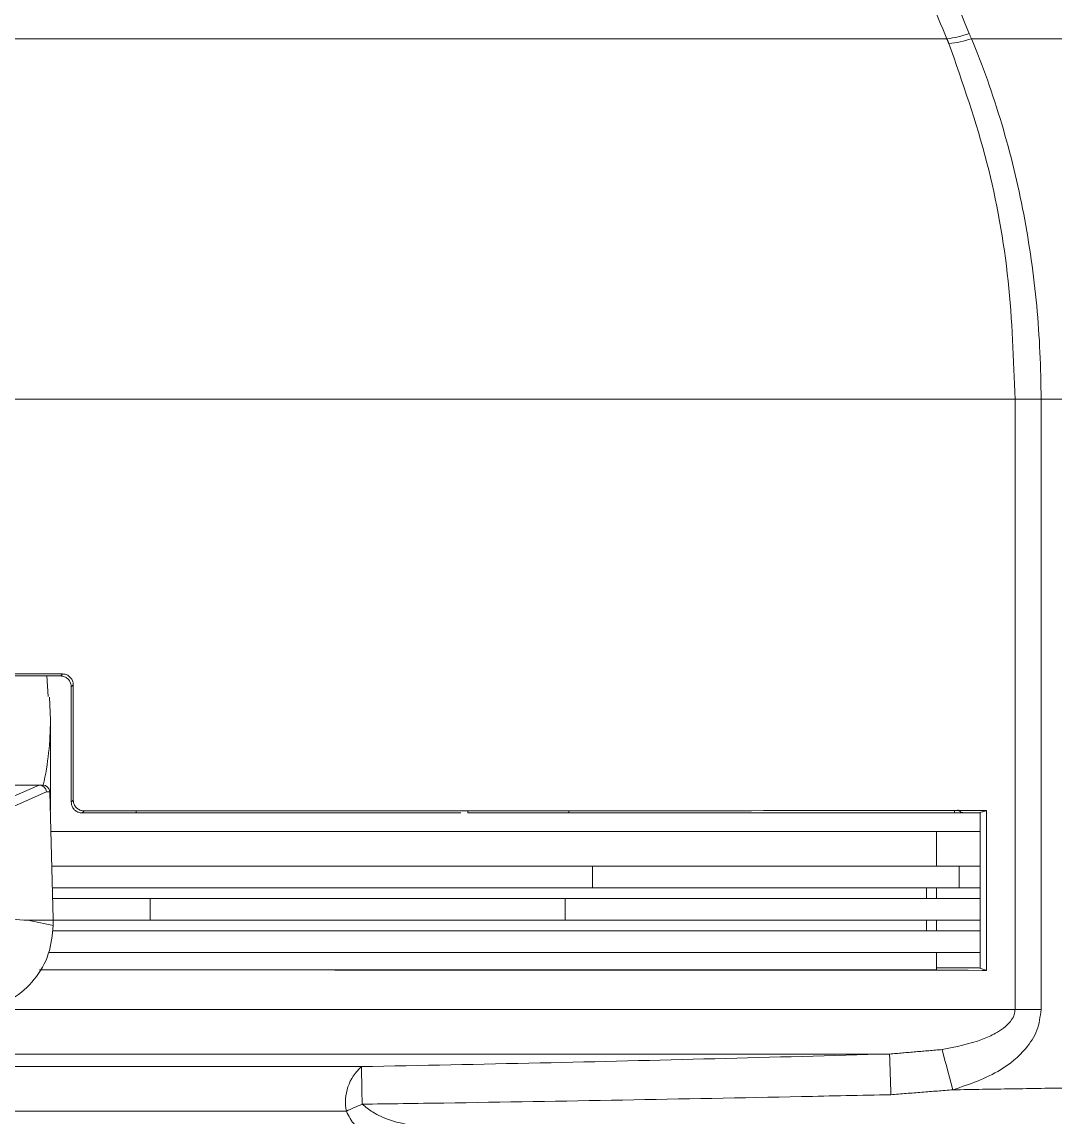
# Model space of a CAD drawing. Extents: x 2 to 136, y 1 to 99.
# Drawn here: x 57.778 to 59.211, y 10.844 to 12.364 of the extents above; entities that cross this region are included whole.
import ezdxf

# ---------------------------------------------------------------- set-up
doc = ezdxf.new("R2010")
doc.units = 0
doc.header["$MEASUREMENT"] = 0
doc.linetypes.add('SLD-Solid', pattern=[0])
doc.layers.add('OBJECT', color=7, linetype='CONTINUOUS')

msp = doc.modelspace()

# ---------------------------------------------------------------- linework, layer by layer
at = {"layer": 'OBJECT', "linetype": 'SLD-Solid', "lineweight": 15}
for p, q in [((55.3319, 12.3402), (59.0608, 12.3402)), ((59.333, 12.3402), (59.0948, 12.3402)), ((55.2374, 11.8402), (59.1553, 11.8402)), ((59.1553, 10.9936), (59.1553, 11.8402)), ((59.1914, 11.8402), (59.1553, 11.8402)), ((59.3949, 11.8402), (59.1914, 11.8402)), ((59.1914, 11.8402), (59.1914, 10.9936)), ((57.8145, 11.4279), (57.8125, 11.4562)), ((57.8464, 11.2813), (57.8464, 11.4411)), ((57.8491, 11.2841), (57.8491, 11.4439)), ((57.8161, 11.4267), (57.8174, 11.3948)), ((57.8174, 11.2701), (57.8174, 11.3948)), ((57.6869, 11.3048), (57.8019, 11.3048)), ((57.7529, 11.2832), (57.802, 11.3048)), ((57.802, 11.3048), (57.8019, 11.3048)), ((57.8019, 11.3048), (57.8067, 11.3048)), ((57.8118, 11.2954), (57.7628, 11.2738)), ((57.8167, 11.2954), (57.8118, 11.2954)), ((57.8167, 11.2951), (57.8213, 11.1189)), ((57.9363, 11.269), (57.9364, 11.2662)), ((58.3867, 11.2662), (57.9364, 11.2662)), ((58.3963, 11.2691), (58.3964, 11.2662)), ((58.5363, 11.2692), (58.5364, 11.2662)), ((59.0714, 11.2662), (58.5443, 11.2662)), ((59.0713, 11.2695), (59.0714, 11.2662)), ((59.1053, 11.2662), (59.0714, 11.2662)), ((59.1053, 11.2662), (59.1068, 11.2662)), ((59.1068, 11.0512), (59.1068, 11.2662)), ((59.1159, 11.0478), (59.1159, 11.2696)), ((57.8181, 11.2402), (59.0464, 11.2402)), ((59.0464, 11.2402), (59.0464, 11.1922)), ((59.1068, 11.2402), (59.0464, 11.2402)), ((57.8194, 11.1922), (59.0464, 11.1922)), ((58.5695, 11.1922), (58.5695, 11.1622)), ((59.1068, 11.1922), (59.0464, 11.1922)), ((59.0778, 11.1922), (59.0778, 11.1622)), ((57.8202, 11.1622), (59.0327, 11.1622)), ((59.0327, 11.1622), (59.0464, 11.1622)), ((59.0327, 11.1473), (59.0327, 11.1622)), ((59.0464, 11.1622), (59.0464, 11.1473)), ((59.1068, 11.1622), (59.0464, 11.1622)), ((57.8206, 11.1473), (59.0327, 11.1473)), ((57.9556, 11.1473), (57.9556, 11.1173)), ((58.5312, 11.1473), (58.5312, 11.1173)), ((59.0464, 11.1473), (59.0327, 11.1473)), ((59.1068, 11.1473), (59.0464, 11.1473)), ((57.7859, 11.1173), (57.8213, 11.1173)), ((57.8213, 11.1173), (59.0327, 11.1173)), ((57.8214, 11.1158), (57.8214, 11.1106)), ((59.0327, 11.1173), (59.0464, 11.1173)), ((59.0327, 11.1024), (59.0327, 11.1173)), ((59.0464, 11.1173), (59.0464, 11.1024)), ((59.1068, 11.1173), (59.0464, 11.1173)), ((57.8202, 11.1024), (59.0327, 11.1024)), ((59.0464, 11.1024), (59.0327, 11.1024)), ((59.1068, 11.1024), (59.0464, 11.1024)), ((59.0464, 11.0724), (57.8152, 11.0724)), ((59.0464, 11.0484), (59.0464, 11.0724)), ((59.0464, 11.0724), (59.1068, 11.0724)), ((59.0464, 11.0484), (57.8026, 11.0484)), ((57.7282, 10.9936), (59.1553, 10.9936)), ((59.1914, 10.9936), (59.1553, 10.9936)), ((58.9813, 10.9317), (57.3319, 10.9317)), ((56.1439, 10.9143), (58.2488, 10.9143)), ((58.2279, 10.8523), (57.3383, 10.8523))]:
    msp.add_line(p, q, dxfattribs=at)
at = {"layer": 'OBJECT', "linetype": 'SLD-Solid', "lineweight": 15, "flags": 128}
msp.add_lwpolyline([(59.0693, 10.8821), (59.0668, 10.891), (59.0645, 10.8998), (59.0622, 10.9081), (59.0601, 10.9159), (59.0582, 10.9229), (59.0565, 10.9289), (59.0552, 10.934), (59.0541, 10.9379)], dxfattribs=at)
at = {"layer": 'OBJECT', "linetype": 'SLD-Solid', "lineweight": 15}
for centre, radius, start, end in [((59.0461, 12.4722), 0.1328, 276.3338, 290.1142), ((59.0508, 12.4658), 0.133, 275.5312, 289.3088), ((57.3976, 11.395), 0.4198, 347.5917, 359.9781), ((57.8067, 11.2948), 0.01, 3, 90), ((57.8067, 11.2948), 0.01, 1.5, 3), ((57.7014, 11.1158), 0.12, 0.7501, 1.5), ((57.7014, 11.1158), 0.12, 0, 0.7501), ((57.7014, 11.1106), 0.12, 359.8086, 0), ((42.1019, 10.4086), 16.8876, 1.58369, 1.77508), ((58.2929, 10.8649), 0.0662, 131.8358, 190.9779), ((45.6155, 10.6373), 12.6363, 1.01937, 1.25597), ((58.4053, 10.4837), 0.4091, 112.3442, 115.6976)]:
    msp.add_arc(centre, radius, start, end, dxfattribs=at)
for centre, major_axis, ratio, start_param, end_param in [((57.8019, 11.2948), (-0.00206, 0.00979), 0.992047, 4.559084, 6.071166), ((58.3147, 13.1798), (2.3412, 0), 0.904333, 4.484542, 4.500054)]:
    msp.add_ellipse(centre, major_axis=major_axis, ratio=ratio, start_param=start_param, end_param=end_param, dxfattribs=at)
for points, knots in [([(58.7224, 13.2355), (58.7824, 13.0917), (58.9057, 12.7959), (59.0286, 12.4998), (59.0918, 12.3475)], [0, 0, 0, 0, 0.48595, 1, 1, 1, 1]), ([(59.0918, 12.3475), (59.0928, 12.3451), (59.0938, 12.3428), (59.0948, 12.3402), (59.0948, 12.3402)], [0, 0, 0, 0, 0.999732, 1, 1, 1, 1]), ([(59.0948, 12.3402), (59.0948, 12.3402), (59.1101, 12.3043), (59.1391, 12.2221), (59.1691, 12.0987), (59.1874, 11.9699), (59.1914, 11.8835), (59.1914, 11.8402), (59.1914, 11.8402)], [0, 0, 0, 0, 0.000005, 0.252518, 0.505035, 0.752516, 0.999996, 1, 1, 1, 1]), ([(59.1553, 11.8402), (59.1534, 11.8951), (59.1495, 12.0064), (59.1193, 12.1745), (59.0826, 12.2792), (59.0636, 12.3334)], [0, 0, 0, 0, 0.319252, 0.647794, 1, 1, 1, 1]), ([(56.5586, 11.459), (56.6494, 11.459), (56.8316, 11.4589), (57.1394, 11.4589), (57.4759, 11.4589), (57.7159, 11.459), (57.8341, 11.459)], [0, 0, 0, 0, 0.215255, 0.431981, 0.720155, 1, 1, 1, 1]), ([(56.5614, 11.4562), (56.6521, 11.4562), (56.8343, 11.4562), (57.1412, 11.4562), (57.4759, 11.4562), (57.714, 11.4562), (57.8314, 11.4562)], [0, 0, 0, 0, 0.216142, 0.433859, 0.72104, 1, 1, 1, 1]), ([(57.8314, 11.4562), (57.8316, 11.4564), (57.8326, 11.4574), (57.8335, 11.4583), (57.8341, 11.459)], [0, 0, 0, 0, 0.28162, 1, 1, 1, 1]), ([(57.8314, 11.4562), (57.8324, 11.4561), (57.8352, 11.4559), (57.8394, 11.4542), (57.8432, 11.4508), (57.8458, 11.4463), (57.8462, 11.4429), (57.8464, 11.4413)], [0, 0, 0, 0, 0.139019, 0.354778, 0.570512, 0.785205, 1, 1, 1, 1]), ([(57.8341, 11.459), (57.8358, 11.4588), (57.8393, 11.4585), (57.8438, 11.4558), (57.8472, 11.4519), (57.8489, 11.4477), (57.8491, 11.445), (57.8491, 11.4439)], [0, 0, 0, 0, 0.218091, 0.436197, 0.653567, 0.868338, 1, 1, 1, 1]), ([(57.8464, 11.2811), (57.8464, 11.28), (57.8466, 11.2773), (57.8484, 11.273), (57.8518, 11.2692), (57.8563, 11.2667), (57.8597, 11.2663), (57.8613, 11.2662)], [0, 0, 0, 0, 0.139108, 0.354907, 0.570672, 0.785286, 1, 1, 1, 1]), ([(57.8491, 11.2841), (57.8493, 11.2824), (57.8496, 11.279), (57.8522, 11.2746), (57.8559, 11.2711), (57.8601, 11.2693), (57.863, 11.2691), (57.8641, 11.269)], [0, 0, 0, 0, 0.210613, 0.421164, 0.633532, 0.848978, 1, 1, 1, 1]), ([(57.8641, 11.269), (57.8639, 11.2687), (57.863, 11.2678), (57.862, 11.2669), (57.8614, 11.2662)], [0, 0, 0, 0, 0.281164, 1, 1, 1, 1]), ([(57.9214, 11.2662), (57.9189, 11.2662), (57.9089, 11.2662), (57.8889, 11.2662), (57.8714, 11.2662), (57.8614, 11.2662)], [0, 0, 0, 0, 0.124522, 0.499558, 1, 1, 1, 1]), ([(57.9363, 11.269), (57.9288, 11.269), (57.9139, 11.269), (57.8898, 11.269), (57.8732, 11.269), (57.8641, 11.269)], [0, 0, 0, 0, 0.312019, 0.624039, 1, 1, 1, 1]), ([(58.3963, 11.2691), (58.3585, 11.2691), (58.2829, 11.2691), (58.1302, 11.269), (58.0137, 11.269), (57.9363, 11.269)], [0, 0, 0, 0, 0.251571, 0.503141, 1, 1, 1, 1]), ([(58.5363, 11.2692), (58.5247, 11.2692), (58.5014, 11.2692), (58.4548, 11.2692), (58.4197, 11.2691), (58.3963, 11.2691)], [0, 0, 0, 0, 0.251493, 0.502986, 1, 1, 1, 1]), ([(58.5364, 11.2662), (58.5248, 11.2662), (58.5016, 11.2662), (58.4551, 11.2662), (58.4198, 11.2662), (58.3964, 11.2662)], [0, 0, 0, 0, 0.250102, 0.500204, 1, 1, 1, 1]), ([(59.0713, 11.2695), (59.028, 11.2695), (58.9415, 11.2694), (58.765, 11.2693), (58.6272, 11.2692), (58.5363, 11.2692)], [0, 0, 0, 0, 0.25383, 0.507659, 1, 1, 1, 1]), ([(58.5364, 11.2662), (58.5377, 11.2662), (58.5403, 11.2662), (58.543, 11.2662), (58.5443, 11.2662)], [0, 0, 0, 0, 0.500014, 1, 1, 1, 1]), ([(59.1159, 11.2696), (59.1147, 11.2696), (59.1099, 11.2696), (59.1014, 11.2695), (59.0912, 11.2695), (59.0816, 11.2695), (59.0752, 11.2695), (59.0718, 11.2695), (59.0713, 11.2695)], [0, 0, 0, 0, 0.082228, 0.326325, 0.570429, 0.769354, 0.968274, 1, 1, 1, 1]), ([(59.076, 11.2706), (59.077, 11.2697), (59.0793, 11.2675), (59.0833, 11.2663), (59.0856, 11.2662), (59.0864, 11.2662)], [0, 0, 0, 0, 0.33102, 0.772165, 1, 1, 1, 1]), ([(59.0864, 11.2662), (59.0873, 11.2662), (59.0939, 11.2662), (59.1006, 11.2662), (59.1064, 11.2662)], [0, 0, 0, 0, 0.127494, 1, 1, 1, 1]), ([(59.1159, 11.2696), (59.1142, 11.269), (59.1107, 11.2679), (59.1071, 11.2668), (59.1053, 11.2662)], [0, 0, 0, 0, 0.487213, 1, 1, 1, 1]), ([(57.6987, 11.1264), (57.6994, 11.1263), (57.7029, 11.1258), (57.7177, 11.1236), (57.7461, 11.1196), (57.7716, 11.1181), (57.7859, 11.1173)], [0, 0, 0, 0, 0.024147, 0.120738, 0.507103, 1, 1, 1, 1]), ([(57.8214, 11.1102), (57.82, 11.0967), (57.8173, 11.0697), (57.7965, 11.0341), (57.7667, 11.0067), (57.7419, 10.9981), (57.7298, 10.994)], [0, 0, 0, 0, 0.253584, 0.507165, 0.760848, 1, 1, 1, 1]), ([(59.1159, 11.0478), (59.1138, 11.0478), (59.0085, 11.0479), (58.7908, 11.048), (58.4478, 11.0482), (58.117, 11.0483), (57.8978, 11.0484), (57.8021, 11.0484)], [0, 0, 0, 0, 0.005313, 0.268662, 0.53285, 0.796198, 1, 1, 1, 1]), ([(59.1159, 11.0478), (59.1142, 11.0483), (59.1107, 11.0495), (59.1071, 11.0506), (59.1053, 11.0512)], [0, 0, 0, 0, 0.487213, 1, 1, 1, 1]), ([(59.0541, 10.9379), (59.0731, 10.9416), (59.0987, 10.9466), (59.1303, 10.9609), (59.1459, 10.9717), (59.1537, 10.984), (59.1552, 10.99), (59.1553, 10.9931), (59.1553, 10.9936)], [0, 0, 0, 0, 0.476054, 0.640496, 0.854535, 0.926507, 0.987724, 1, 1, 1, 1]), ([(59.1914, 10.9936), (59.1902, 10.9837), (59.1878, 10.9639), (59.1678, 10.9341), (59.1295, 10.9024), (59.0921, 10.8898), (59.0693, 10.8821)], [0, 0, 0, 0, 0.167941, 0.334633, 0.594445, 1, 1, 1, 1]), ([(58.2488, 10.9143), (58.3314, 10.9159), (58.5756, 10.9207), (58.8198, 10.9273), (58.9813, 10.9317)], [0, 0, 0, 0, 0.33844, 1, 1, 1, 1]), ([(58.983, 10.8753), (58.9417, 10.8744), (58.735, 10.8701), (58.4906, 10.8656), (58.2876, 10.8626), (58.2498, 10.8621)], [0, 0, 0, 0, 0.169099, 0.845499, 1, 1, 1, 1]), ([(58.2493, 10.8253), (58.2459, 10.8279), (58.2367, 10.8349), (58.2313, 10.8456), (58.2279, 10.8523)], [0, 0, 0, 0, 0.372713, 1, 1, 1, 1]), ([(58.2498, 10.8621), (58.2545, 10.8583), (58.2744, 10.8423), (58.3164, 10.8323), (58.3513, 10.8275), (58.3673, 10.8253)], [0, 0, 0, 0, 0.142491, 0.608093, 1, 1, 1, 1])]:
    msp.add_open_spline(points, degree=3, knots=knots, dxfattribs=at)
for points in [[(59.0608, 12.3402), (58.6928, 13.2283)], [(59.0636, 12.3334), (59.0608, 12.3402)], [(57.8314, 11.4562), (57.8314, 11.4562)], [(57.8491, 11.4439), (57.8464, 11.4411)], [(57.8464, 11.4411), (57.8464, 11.4413)], [(57.8464, 11.2813), (57.8491, 11.2841)], [(57.8464, 11.2811), (57.8464, 11.2813)], [(57.8614, 11.2662), (57.8613, 11.2662)], [(57.9364, 11.2662), (57.9214, 11.2662)], [(59.0864, 11.2662), (59.0864, 11.2662)], [(59.1053, 11.0512), (59.0464, 11.0512)], [(58.9813, 10.9317), (59.0541, 10.9379)], [(59.0693, 10.8821), (58.983, 10.8753)], [(59.0693, 10.8821), (59.3949, 10.8873)]]:
    msp.add_open_spline(points, degree=1, dxfattribs=at)

doc.saveas('drawing.dxf')
